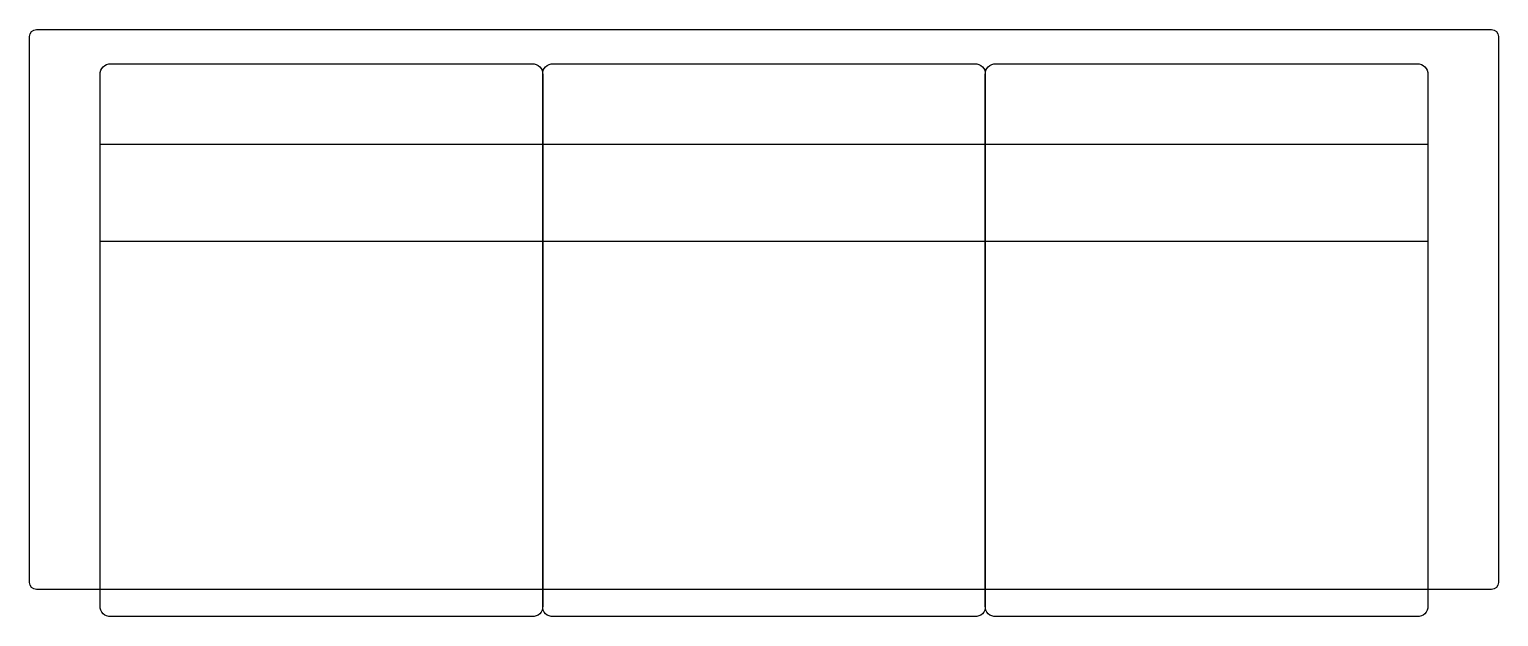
# Model space of a CAD drawing. Header units: millimetres. Extents: x -1037 to 1038, y -409 to 420.
import ezdxf

# ---------------------------------------------------------------- set-up
doc = ezdxf.new("R2010")
doc.units = ezdxf.units.MM
doc.header["$LTSCALE"] = 0.001

msp = doc.modelspace()

# ---------------------------------------------------------------- linework, layer by layer
for points in [[(-1037.5, 409.8, -0.388603), (-1027.5, 419.8), (1027.5, 419.8, -0.388603), (1037.5, 409.8), (1037.5, -361.2, -0.388603), (1027.5, -371.2), (-1027.5, -371.2, -0.388603), (-1037.5, -361.2), (-1037.5, 409.8)], [(-937.5, 356.1, -0.460294), (-922.5, 371.1), (-327.5, 371.1, -0.460294), (-312.5, 356.1), (-312.5, -394.4, -0.460294), (-327.5, -409.4), (-922.5, -409.4, -0.460294), (-937.5, -394.4), (-937.5, 356.1)], [(-312.5, 356.1, -0.460294), (-297.5, 371.1), (297.5, 371.1, -0.460294), (312.5, 356.1), (312.5, -394.4, -0.460294), (297.5, -409.4), (-297.5, -409.4, -0.460294), (-312.5, -394.4), (-312.5, 356.1)], [(312.5, 356.1, -0.460294), (327.5, 371.1), (922.5, 371.1, -0.460294), (937.5, 356.1), (937.5, -394.4, -0.460294), (922.5, -409.4), (327.5, -409.4, -0.460294), (312.5, -394.4), (312.5, 356.1)]]:
    msp.add_lwpolyline(points, format="xyb")
for points in [[(-937.5, 257.7), (-312.5, 257.7), (-312.5, 120.3), (-937.5, 120.3), (-937.5, 257.7)], [(-312.5, 257.7), (312.5, 257.7), (312.5, 120.3), (-312.5, 120.3), (-312.5, 257.7)], [(312.5, 257.7), (937.5, 257.7), (937.5, 120.3), (312.5, 120.3), (312.5, 257.7)]]:
    msp.add_lwpolyline(points)

doc.saveas('drawing.dxf')
